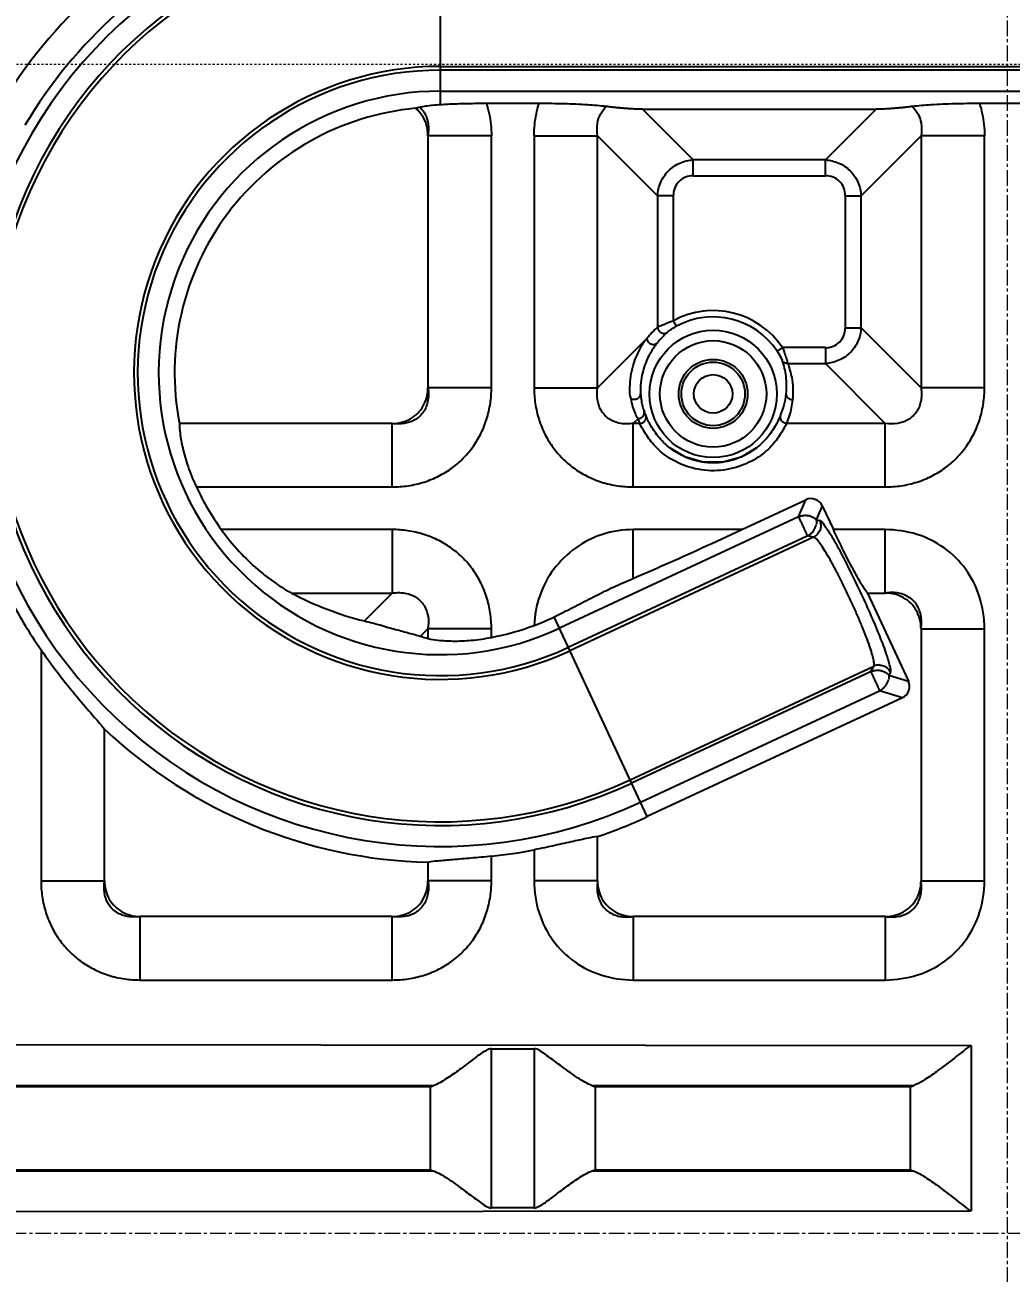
# Model space of a CAD drawing. Header units: millimetres. Extents: x 2588 to 3182, y 1243 to 1719.
# Drawn here: x 2786.3 to 2833.6, y 1487.3 to 1547.1 of the extents above; entities that cross this region are included whole.
import ezdxf

# ---------------------------------------------------------------- set-up
doc = ezdxf.new("R2010")
doc.units = ezdxf.units.MM
doc.linetypes.add('CENTER', pattern=[0.6, 0.375, -0.075, 0.075, -0.075])
doc.linetypes.add('HIDDEN', pattern=[0.2, 0.1, -0.1])
doc.layers.add('center', color=1, linetype='CENTER', lineweight=9)
doc.layers.add('cool', color=153, linetype='HIDDEN', lineweight=9)
doc.styles.get("Standard").update_dxf_attribs({"font": 'arial.ttf'})
doc.dimstyles.get("Standard").update_dxf_attribs({"dimtxt": 0.18, "dimasz": 0.18, "dimexe": 0.18, "dimexo": 0.0625, "dimgap": 0.09, "dimtad": 0, "dimtih": 1, "dimtoh": 1, "dimzin": 0, "dimdsep": 46, "dimtxsty": 'Standard', "dimcen": 0.09, "dimadec": 0, "dimazin": 0, "dimtfac": 1, "dimtofl": 0, "dimtmove": 0, "dimatfit": 3, "dimfxl": 0, "dimtolj": 1, "dimtzin": 0, "dimarcsym": 0})

# ---------------------------------------------------------------- blocks, each defined once
blk = doc.blocks.new('*D39')
at = {"color": 4, "lineweight": -2, "transparency": 16777216}
blk.add_line((2833.383, 1335.879), (2833.383, 1325.714), dxfattribs=at)
at = {"layer": 'Defpoints', "color": 0, "transparency": 16777216}
for p in [(2833.383, 1489.21), (2833.383, 1335.879), (2833.383, 1325.714)]:
    blk.add_point(p, dxfattribs=at)
at = {"color": 6, "transparency": 16777216, "insert": (2833.383, 1319.229), "char_height": 5, "attachment_point": 5, "rotation": 90}
blk.add_mtext('\\A1;0.00', dxfattribs=at)
blk = doc.blocks.new('*D40')
at = {"color": 4, "lineweight": -2, "transparency": 16777216}
blk.add_line((2833.383, 1625.256), (2833.383, 1655.04), dxfattribs=at)
at = {"layer": 'Defpoints', "color": 0, "transparency": 16777216}
for p in [(2833.383, 1655.04), (2833.383, 1625.256), (2833.383, 1489.21)]:
    blk.add_point(p, dxfattribs=at)
at = {"color": 6, "transparency": 16777216, "insert": (2833.383, 1661.525), "char_height": 5, "attachment_point": 5, "rotation": 90}
blk.add_mtext('\\A1;0.00', dxfattribs=at)
blk = doc.blocks.new('*D41')
at = {"color": 4, "lineweight": -2, "transparency": 16777216}
for p, q in [((2939.335, 1645.04), (2939.335, 1655.04)), ((2938.883, 1635.04), (2939.335, 1645.04)), ((2938.883, 1496.166), (2938.883, 1635.04))]:
    blk.add_line(p, q, dxfattribs=at)
at = {"layer": 'Defpoints', "color": 0, "transparency": 16777216}
for p in [(2939.335, 1655.04), (2938.883, 1496.166), (2833.383, 1489.21)]:
    blk.add_point(p, dxfattribs=at)
at = {"color": 6, "transparency": 16777216, "insert": (2939.335, 1665.175), "char_height": 5, "attachment_point": 5, "rotation": 90}
blk.add_mtext('\\A1;105.50', dxfattribs=at)
blk = doc.blocks.new('*D42')
at = {"color": 4, "lineweight": -2, "transparency": 16777216}
blk.add_line((2696.937, 1467.21), (2664.963, 1467.21), dxfattribs=at)
at = {"layer": 'Defpoints', "color": 0, "transparency": 16777216}
for p in [(2833.383, 1489.21), (2664.963, 1467.21), (2696.937, 1467.21)]:
    blk.add_point(p, dxfattribs=at)
at = {"color": 6, "transparency": 16777216, "insert": (2656.493, 1467.21), "char_height": 5, "attachment_point": 5}
blk.add_mtext('\\A1;22.00', dxfattribs=at)
blk = doc.blocks.new('*D43')
at = {"color": 4, "lineweight": -2, "transparency": 16777216}
blk.add_line((2676.066, 1489.21), (2666.028, 1489.21), dxfattribs=at)
at = {"layer": 'Defpoints', "color": 0, "transparency": 16777216}
for p in [(2666.028, 1489.21), (2676.066, 1489.21), (2833.383, 1489.21)]:
    blk.add_point(p, dxfattribs=at)
at = {"color": 6, "transparency": 16777216, "insert": (2659.543, 1489.21), "char_height": 5, "attachment_point": 5}
blk.add_mtext('\\A1;0.00', dxfattribs=at)
blk = doc.blocks.new('*D51')
at = {"color": 4, "lineweight": -2, "transparency": 16777216}
blk.add_line((2756.058, 1454.041), (2666.028, 1454.041), dxfattribs=at)
at = {"layer": 'Defpoints', "color": 0, "transparency": 16777216}
for p in [(2833.383, 1489.21), (2666.028, 1454.041), (2756.058, 1454.041)]:
    blk.add_point(p, dxfattribs=at)
at = {"color": 6, "transparency": 16777216, "insert": (2657.594, 1454.041), "char_height": 5, "attachment_point": 5}
blk.add_mtext('\\A1;35.17', dxfattribs=at)
blk = doc.blocks.new('*D44')
at = {"color": 4, "lineweight": -2, "transparency": 16777216}
blk.add_line((2757.983, 1452.116), (2757.983, 1325.882), dxfattribs=at)
at = {"layer": 'Defpoints', "color": 0, "transparency": 16777216}
for p in [(2833.383, 1489.21), (2757.983, 1452.116), (2757.983, 1325.882)]:
    blk.add_point(p, dxfattribs=at)
at = {"color": 6, "transparency": 16777216, "insert": (2757.983, 1317.475), "char_height": 5, "attachment_point": 5, "rotation": 90}
blk.add_mtext('\\A1;75.40', dxfattribs=at)
blk = doc.blocks.new('*D45')
at = {"color": 4, "lineweight": -2, "transparency": 16777216}
blk.add_line((2740.344, 1508.309), (2740.344, 1655.548), dxfattribs=at)
at = {"layer": 'Defpoints', "color": 0, "transparency": 16777216}
for p in [(2740.344, 1655.548), (2740.344, 1508.309), (2833.383, 1489.21)]:
    blk.add_point(p, dxfattribs=at)
at = {"color": 6, "transparency": 16777216, "insert": (2740.344, 1663.974), "char_height": 5, "attachment_point": 5, "rotation": 90}
blk.add_mtext('\\A1;93.04', dxfattribs=at)
blk = doc.blocks.new('*D52')
at = {"color": 4, "lineweight": -2, "transparency": 16777216}
blk.add_line((2757.983, 1536.366), (2757.983, 1655.548), dxfattribs=at)
at = {"layer": 'Defpoints', "color": 0, "transparency": 16777216}
for p in [(2757.983, 1655.548), (2757.983, 1536.366), (2833.383, 1489.21)]:
    blk.add_point(p, dxfattribs=at)
at = {"color": 6, "transparency": 16777216, "insert": (2757.983, 1663.955), "char_height": 5, "attachment_point": 5, "rotation": 90}
blk.add_mtext('\\A1;75.40', dxfattribs=at)
blk = doc.blocks.new('*D53')
at = {"color": 4, "lineweight": -2, "transparency": 16777216}
for p, q in [((2783.331, 1645.548), (2783.331, 1655.548)), ((2777.078, 1635.548), (2783.331, 1645.548)), ((2777.078, 1537.371), (2777.078, 1635.548))]:
    blk.add_line(p, q, dxfattribs=at)
at = {"layer": 'Defpoints', "color": 0, "transparency": 16777216}
for p in [(2783.331, 1655.548), (2777.078, 1537.371), (2833.383, 1489.21)]:
    blk.add_point(p, dxfattribs=at)
at = {"color": 6, "transparency": 16777216, "insert": (2783.331, 1663.501), "char_height": 5, "attachment_point": 5, "rotation": 90}
blk.add_mtext('\\A1;56.31', dxfattribs=at)
blk = doc.blocks.new('*D54')
at = {"color": 4, "lineweight": -2, "transparency": 16777216}
blk.add_line((2772.053, 1513.251), (2772.053, 1655.548), dxfattribs=at)
at = {"layer": 'Defpoints', "color": 0, "transparency": 16777216}
for p in [(2772.053, 1655.548), (2772.053, 1513.251), (2833.383, 1489.21)]:
    blk.add_point(p, dxfattribs=at)
at = {"color": 6, "transparency": 16777216, "insert": (2772.053, 1663.997), "char_height": 5, "attachment_point": 5, "rotation": 90}
blk.add_mtext('\\A1;61.33', dxfattribs=at)
blk = doc.blocks.new('*D46')
at = {"color": 4, "lineweight": -2, "transparency": 16777216}
for p, q in [((2677.164, 1515.37), (2667.164, 1515.37)), ((2687.164, 1511.326), (2677.164, 1515.37)), ((2770.128, 1511.326), (2687.164, 1511.326))]:
    blk.add_line(p, q, dxfattribs=at)
at = {"layer": 'Defpoints', "color": 0, "transparency": 16777216}
for p in [(2667.164, 1515.37), (2770.128, 1511.326), (2833.383, 1489.21)]:
    blk.add_point(p, dxfattribs=at)
at = {"color": 6, "transparency": 16777216, "insert": (2658.711, 1515.37), "char_height": 5, "attachment_point": 5}
blk.add_mtext('\\A1;22.12', dxfattribs=at)
blk = doc.blocks.new('*D55')
at = {"color": 4, "lineweight": -2, "transparency": 16777216}
blk.add_line((2775.153, 1535.446), (2667.164, 1535.446), dxfattribs=at)
at = {"layer": 'Defpoints', "color": 0, "transparency": 16777216}
for p in [(2667.164, 1535.446), (2775.153, 1535.446), (2833.383, 1489.21)]:
    blk.add_point(p, dxfattribs=at)
at = {"color": 6, "transparency": 16777216, "insert": (2658.637, 1535.446), "char_height": 5, "attachment_point": 5}
blk.add_mtext('\\A1;46.24', dxfattribs=at)
blk = doc.blocks.new('*D56')
at = {"color": 4, "lineweight": -2, "transparency": 16777216}
for p, q in [((2687.164, 1534.441), (2677.164, 1528.071)), ((2756.166, 1534.441), (2687.164, 1534.441)), ((2677.164, 1528.071), (2667.164, 1528.071))]:
    blk.add_line(p, q, dxfattribs=at)
at = {"layer": 'Defpoints', "color": 0, "transparency": 16777216}
for p in [(2756.166, 1534.441), (2667.164, 1528.071), (2833.383, 1489.21)]:
    blk.add_point(p, dxfattribs=at)
at = {"color": 6, "transparency": 16777216, "insert": (2658.627, 1528.071), "char_height": 5, "attachment_point": 5}
blk.add_mtext('\\A1;45.23', dxfattribs=at)
blk = doc.blocks.new('*D47')
at = {"color": 4, "lineweight": -2, "transparency": 16777216}
for p, q in [((2981.037, 1494.241), (2991.037, 1498.279)), ((2991.037, 1498.279), (3001.037, 1498.279)), ((2940.689, 1494.241), (2981.037, 1494.241))]:
    blk.add_line(p, q, dxfattribs=at)
at = {"layer": 'Defpoints', "color": 0, "transparency": 16777216}
for p in [(3001.037, 1498.279), (2940.689, 1494.241), (2833.383, 1489.21)]:
    blk.add_point(p, dxfattribs=at)
at = {"color": 6, "transparency": 16777216, "insert": (3007.531, 1498.279), "char_height": 5, "attachment_point": 5}
blk.add_mtext('\\A1;5.03', dxfattribs=at)
blk = doc.blocks.new('*D57')
at = {"color": 4, "lineweight": -2, "transparency": 16777216}
blk.add_line((2993.383, 1489.21), (3001.037, 1489.21), dxfattribs=at)
at = {"layer": 'Defpoints', "color": 0, "transparency": 16777216}
for p in [(2833.383, 1489.21), (2993.383, 1489.21), (3001.037, 1489.21)]:
    blk.add_point(p, dxfattribs=at)
at = {"color": 6, "transparency": 16777216, "insert": (3007.522, 1489.21), "char_height": 5, "attachment_point": 5}
blk.add_mtext('\\A1;0.00', dxfattribs=at)

msp = doc.modelspace()

# ---------------------------------------------------------------- linework, layer by layer
at = {"color": 6, "linetype": 'Continuous'}
for p, q in [((2806.223, 1543.264), (2806.223, 1553.644)), ((2806.223, 1545.1), (2850.443, 1545.1)), ((2850.443, 1544.922), (2806.223, 1544.922)), ((2806.223, 1543.917), (2850.443, 1543.917)), ((2810.949, 1543.322), (2808.43, 1543.322)), ((2815.906, 1543.05), (2818.335, 1540.621)), ((2815.906, 1543.05), (2827.091, 1543.05)), ((2824.662, 1540.621), (2827.091, 1543.05)), ((2835.376, 1543.322), (2832.048, 1543.322)), ((2805.628, 1541.783), (2805.628, 1529.711)), ((2808.668, 1541.783), (2805.628, 1541.783)), ((2808.668, 1529.711), (2808.668, 1541.783)), ((2810.711, 1541.783), (2810.711, 1529.711)), ((2810.711, 1541.783), (2813.752, 1541.783)), ((2813.752, 1529.711), (2813.752, 1541.783)), ((2816.625, 1538.91), (2813.752, 1541.783)), ((2829.245, 1541.783), (2826.372, 1538.91)), ((2829.245, 1541.783), (2829.245, 1529.711)), ((2832.286, 1541.783), (2829.245, 1541.783)), ((2832.286, 1529.711), (2832.286, 1541.783)), ((2818.335, 1539.868), (2818.335, 1540.621)), ((2824.662, 1540.621), (2818.335, 1540.621)), ((2824.662, 1539.861), (2824.662, 1540.621)), ((2818.335, 1539.861), (2824.662, 1539.861)), ((2816.625, 1538.91), (2816.625, 1532.605)), ((2817.385, 1538.91), (2816.625, 1538.91)), ((2817.385, 1532.923), (2817.385, 1538.91)), ((2825.612, 1538.91), (2825.612, 1532.584)), ((2825.619, 1538.91), (2826.372, 1538.91)), ((2826.372, 1532.584), (2826.372, 1538.91)), ((2817.529, 1532.658), (2817.385, 1532.923)), ((2825.612, 1532.584), (2826.372, 1532.584)), ((2826.372, 1532.584), (2829.245, 1529.711)), ((2813.752, 1529.711), (2816.106, 1532.066)), ((2822.604, 1531.634), (2822.353, 1531.466)), ((2824.662, 1531.634), (2822.604, 1531.634)), ((2824.662, 1531.627), (2824.662, 1530.874)), ((2822.863, 1530.874), (2824.662, 1530.874)), ((2827.535, 1528.001), (2824.662, 1530.874)), ((2808.668, 1529.711), (2805.628, 1529.711)), ((2810.711, 1529.711), (2813.752, 1529.711)), ((2832.286, 1529.711), (2829.245, 1529.711)), ((2803.917, 1528.001), (2793.724, 1528.001)), ((2803.917, 1524.96), (2803.917, 1528.001)), ((2815.689, 1528.228), (2815.462, 1528.001)), ((2815.462, 1524.96), (2815.462, 1528.001)), ((2815.778, 1528.001), (2815.462, 1528.001)), ((2827.535, 1528.001), (2822.797, 1528.001)), ((2827.535, 1524.96), (2827.535, 1528.001)), ((2794.534, 1524.96), (2803.917, 1524.96)), ((2815.462, 1524.96), (2827.535, 1524.96)), ((2820.658, 1522.917), (2823.721, 1524.345)), ((2823.373, 1523.527), (2823.721, 1524.345)), ((2824.516, 1524.056), (2824.23, 1523.385)), ((2824.516, 1524.056), (2825.047, 1522.917)), ((2823.373, 1523.527), (2811.926, 1518.189)), ((2824.23, 1523.385), (2824.388, 1523.355)), ((2803.917, 1522.917), (2795.728, 1522.917)), ((2803.917, 1522.917), (2803.917, 1519.876)), ((2812.351, 1517.278), (2823.798, 1522.616)), ((2815.462, 1520.582), (2815.462, 1522.917)), ((2820.658, 1522.917), (2815.462, 1522.917)), ((2824.1, 1522.56), (2823.798, 1522.616)), ((2827.535, 1522.917), (2825.047, 1522.917)), ((2827.535, 1519.876), (2827.535, 1522.917)), ((2824.1, 1522.56), (2812.426, 1517.117)), ((2799.089, 1519.876), (2803.917, 1519.876)), ((2802.582, 1518.541), (2803.917, 1519.876)), ((2826.674, 1519.876), (2828.64, 1515.661)), ((2826.674, 1519.876), (2827.535, 1519.876)), ((2816.133, 1509.169), (2811.67, 1518.738)), ((2805.628, 1518.166), (2805.27, 1517.808)), ((2805.628, 1518.166), (2805.628, 1517.704)), ((2808.668, 1518.166), (2805.628, 1518.166)), ((2808.668, 1517.753), (2808.668, 1518.166)), ((2829.245, 1518.166), (2829.245, 1506.094)), ((2829.245, 1518.166), (2832.286, 1518.166)), ((2832.286, 1506.094), (2832.286, 1518.166)), ((2787.094, 1517.155), (2787.094, 1506.094)), ((2815.309, 1510.935), (2826.982, 1516.378)), ((2826.831, 1516.111), (2815.384, 1510.773)), ((2826.831, 1516.111), (2826.982, 1516.378)), ((2827.777, 1516.088), (2827.698, 1515.948)), ((2827.698, 1515.948), (2828.64, 1515.661)), ((2815.809, 1509.862), (2827.256, 1515.2)), ((2828.351, 1514.866), (2816.133, 1509.169)), ((2828.351, 1514.866), (2827.256, 1515.2)), ((2790.135, 1506.094), (2790.135, 1513.361)), ((2813.752, 1506.094), (2813.752, 1508.213)), ((2808.668, 1506.094), (2808.668, 1507.271)), ((2810.711, 1507.579), (2810.711, 1506.094)), ((2805.628, 1506.979), (2805.628, 1506.094)), ((2787.094, 1506.094), (2790.135, 1506.094)), ((2808.668, 1506.094), (2805.628, 1506.094)), ((2813.752, 1506.094), (2810.711, 1506.094)), ((2829.245, 1506.094), (2832.286, 1506.094)), ((2791.845, 1501.343), (2791.845, 1504.383)), ((2803.917, 1504.383), (2791.845, 1504.383)), ((2803.917, 1501.343), (2803.917, 1504.383)), ((2815.462, 1504.383), (2815.462, 1501.343)), ((2827.535, 1504.383), (2815.462, 1504.383)), ((2827.535, 1504.383), (2827.535, 1501.343)), ((2791.845, 1501.343), (2803.917, 1501.343)), ((2815.462, 1501.343), (2827.535, 1501.343)), ((2831.598, 1498.196), (2755.971, 1498.252)), ((2831.668, 1498.196), (2831.621, 1498.196)), ((2831.668, 1490.285), (2831.668, 1498.196)), ((2808.668, 1490.43), (2808.668, 1498.052)), ((2808.668, 1498.052), (2810.711, 1498.052)), ((2810.711, 1498.052), (2810.711, 1490.43)), ((2805.885, 1496.28), (2755.783, 1496.273)), ((2805.732, 1496.226), (2767.166, 1496.226)), ((2805.732, 1496.226), (2805.732, 1492.256)), ((2828.879, 1496.282), (2813.487, 1496.282)), ((2813.648, 1492.256), (2813.648, 1496.226)), ((2828.721, 1496.226), (2813.648, 1496.226)), ((2828.721, 1496.226), (2828.721, 1492.256)), ((2755.783, 1492.209), (2805.885, 1492.202)), ((2767.166, 1492.256), (2805.732, 1492.256)), ((2813.487, 1492.2), (2828.879, 1492.2)), ((2813.648, 1492.256), (2828.721, 1492.256)), ((2810.711, 1490.43), (2808.668, 1490.43)), ((2755.971, 1490.229), (2831.598, 1490.285)), ((2831.668, 1490.285), (2831.598, 1490.285))]:
    msp.add_line(p, q, dxfattribs=at)
for points in [[(2822.353, 1531.466), (2822.426, 1531.351), (2822.487, 1531.246), (2822.533, 1531.158), (2822.563, 1531.095), (2822.574, 1531.069)], [(2821.362, 1526.829), (2820.63, 1526.391), (2819.75, 1526.142), (2818.816, 1526.143), (2817.938, 1526.395), (2817.208, 1526.832)]]:
    msp.add_lwpolyline(points, dxfattribs=at)
for radius in [3.049, 2.55, 1.65, 1.522, 0.922]:
    msp.add_circle((2819.288, 1529.416), radius, dxfattribs=at)
for centre, radius, start, end in [((2833.358, 1494.241), 102.106, 14.82382, 151.07152), ((2833.358, 1494.241), 101.607, 14.8262, 150.88167), ((2833.358, 1494.241), 101.159, 14.89345, 150.74007), ((2833.358, 1494.241), 100.659, 14.89585, 150.80622), ((2839.388, 1494.241), 86.816, 91.13098, 151.21851), ((2839.388, 1494.241), 85.826, 91.13101, 152.00809), ((2839.388, 1494.241), 84.503, 92.75328, 177.24672), ((2839.388, 1494.241), 83.513, 92.75328, 177.24672), ((2806.223, 1530.421), 22.684, 90, 295), ((2806.223, 1530.421), 21.679, 90, 295), ((2806.223, 1530.421), 21.5, 90, 295), ((2806.223, 1530.421), 24.665, 131.99981, 149.18777), ((2806.223, 1530.421), 23.17, 131.99959, 149.18434), ((2806.223, 1530.421), 14.68, 90, 295), ((2806.223, 1530.421), 14.501, 90, 295), ((2806.223, 1530.421), 13.496, 90, 295), ((2806.223, 1530.421), 12.731, 95.34726, 190.95825), ((2809.159, 1524.924), 18.634, 102.12216, 102.78376), ((2819.288, 1529.416), 3.99, 33.77695, 118.4768), ((2819.288, 1529.416), 3.688, 33.77654, 118.47661), ((2819.705, 1529.402), 3.95, 131.44168, 141.48525), ((2819.253, 1529.805), 3.556, 336.34092, 353.71426), ((2819.299, 1529.796), 3.531, 200.04463, 203.68238), ((2819.221, 1529.48), 3.747, 199.52079, 203.2493), ((2806.223, 1530.421), 12.901, 205.04134, 215.56429), ((2806.223, 1530.421), 23.279, 207.12999, 214.74112), ((2807.084, 1528.085), 10.412, 290.3988, 296.13604), ((2806.223, 1530.421), 12.901, 280.92811, 290.37213), ((2827.231, 1515.839), 0.594, 89.58987, 114.75769), ((2806.223, 1530.421), 23.449, 226.67954, 268.5461), ((2806.223, 1530.421), 23.449, 288.72923, 295), ((2806.223, 1530.421), 23.279, 276.03105, 281.11768)]:
    msp.add_arc(centre, radius, start, end, dxfattribs=at)
for centre, major_axis, ratio, start_param, end_param in [((2823.972, 1523.798), (0.236, 0.556), 0.993147, 5.554029, 7.117987), ((2806.223, 1534.072), (0, 15.975), 0.973528, -3.618086, -3.377894), ((2809.326, 1530.421), (13.576, 0), 0.973528, -1.874194, -1.846674), ((2828.093, 1515.41), (0.578, -0.176), 0.993147, -0.834801, 0.729157), ((2803.714, 1506.297), (-1.423, 1.423), 0.89907, -3.141593, -2.409305)]:
    msp.add_ellipse(centre, major_axis=major_axis, ratio=ratio, start_param=start_param, end_param=end_param, dxfattribs=at)
for points, knots in [([(2805.628, 1541.783), (2805.628, 1541.954), (2805.582, 1542.291), (2805.375, 1542.747), (2805.158, 1542.993), (2805.036, 1543.096)], [0, 0, 0, 0, 0.345237, 0.677263, 1, 1, 1, 1]), ([(2806.223, 1543.264), (2806.095, 1543.257), (2805.858, 1543.238), (2805.533, 1543.197), (2805.335, 1543.162), (2805.246, 1543.143)], [0, 0, 0, 0, 0.388136, 0.724431, 1, 1, 1, 1]), ([(2805.246, 1543.143), (2805.354, 1543.036), (2805.534, 1542.785), (2805.664, 1542.308), (2805.654, 1541.968), (2805.628, 1541.783)], [0, 0, 0, 0, 0.311791, 0.618037, 1, 1, 1, 1]), ([(2808.43, 1543.322), (2808.177, 1543.322), (2807.674, 1543.318), (2806.938, 1543.299), (2806.456, 1543.278), (2806.223, 1543.264)], [0, 0, 0, 0, 0.343831, 0.683014, 1, 1, 1, 1]), ([(2808.43, 1543.322), (2808.482, 1543.162), (2808.569, 1542.831), (2808.65, 1542.315), (2808.668, 1541.962), (2808.668, 1541.783)], [0, 0, 0, 0, 0.3231, 0.656488, 1, 1, 1, 1]), ([(2810.711, 1541.783), (2810.711, 1541.963), (2810.729, 1542.316), (2810.81, 1542.831), (2810.897, 1543.162), (2810.949, 1543.322)], [0, 0, 0, 0, 0.343784, 0.677169, 1, 1, 1, 1]), ([(2814.174, 1543.18), (2813.875, 1543.217), (2813.203, 1543.267), (2812.128, 1543.312), (2811.352, 1543.322), (2810.949, 1543.322)], [0, 0, 0, 0, 0.279404, 0.625521, 1, 1, 1, 1]), ([(2813.752, 1541.783), (2813.724, 1541.978), (2813.716, 1542.335), (2813.864, 1542.827), (2814.059, 1543.077), (2814.174, 1543.18)], [0, 0, 0, 0, 0.38905, 0.694368, 1, 1, 1, 1]), ([(2815.906, 1543.05), (2815.857, 1543.05), (2815.755, 1543.051), (2815.599, 1543.056), (2815.437, 1543.063), (2815.271, 1543.073), (2815.101, 1543.085), (2814.927, 1543.1), (2814.747, 1543.116), (2814.562, 1543.135), (2814.37, 1543.156), (2814.24, 1543.172), (2814.174, 1543.18)], [0, 0, 0, 0, 0.085422, 0.176292, 0.269417, 0.364974, 0.462904, 0.563489, 0.667115, 0.774174, 0.885022, 1, 1, 1, 1]), ([(2828.823, 1543.18), (2828.757, 1543.172), (2828.627, 1543.156), (2828.435, 1543.135), (2828.25, 1543.116), (2828.071, 1543.1), (2827.896, 1543.085), (2827.726, 1543.073), (2827.56, 1543.063), (2827.399, 1543.056), (2827.243, 1543.051), (2827.14, 1543.05), (2827.091, 1543.05)], [0, 0, 0, 0, 0.11497, 0.22583, 0.332896, 0.436524, 0.537106, 0.635028, 0.730579, 0.823688, 0.914587, 1, 1, 1, 1]), ([(2832.048, 1543.322), (2831.645, 1543.322), (2830.869, 1543.312), (2829.794, 1543.267), (2829.121, 1543.217), (2828.823, 1543.18)], [0, 0, 0, 0, 0.373906, 0.721204, 1, 1, 1, 1]), ([(2828.823, 1543.18), (2828.94, 1543.075), (2829.134, 1542.826), (2829.281, 1542.333), (2829.272, 1541.979), (2829.245, 1541.783)], [0, 0, 0, 0, 0.310641, 0.608572, 1, 1, 1, 1]), ([(2832.048, 1543.322), (2832.099, 1543.162), (2832.187, 1542.831), (2832.268, 1542.315), (2832.286, 1541.962), (2832.286, 1541.783)], [0, 0, 0, 0, 0.323104, 0.656492, 1, 1, 1, 1]), ([(2816.625, 1538.91), (2816.634, 1539.133), (2816.737, 1539.574), (2817.117, 1540.132), (2817.675, 1540.51), (2818.114, 1540.612), (2818.335, 1540.621)], [0, 0, 0, 0, 0.252538, 0.500943, 0.748908, 1, 1, 1, 1]), ([(2824.662, 1540.621), (2824.884, 1540.611), (2825.326, 1540.509), (2825.883, 1540.129), (2826.261, 1539.571), (2826.363, 1539.131), (2826.372, 1538.91)], [0, 0, 0, 0, 0.252536, 0.500942, 0.748907, 1, 1, 1, 1]), ([(2816.625, 1532.605), (2816.676, 1532.641), (2816.822, 1532.705), (2817.075, 1532.81), (2817.276, 1532.881), (2817.385, 1532.923)], [0, 0, 0, 0, 0.228327, 0.573706, 1, 1, 1, 1]), ([(2816.106, 1532.066), (2816.158, 1532.13), (2816.257, 1532.249), (2816.43, 1532.43), (2816.554, 1532.542), (2816.625, 1532.605)], [0, 0, 0, 0, 0.331198, 0.619703, 1, 1, 1, 1]), ([(2816.625, 1532.605), (2816.626, 1532.591), (2816.632, 1532.559), (2816.647, 1532.512), (2816.671, 1532.466), (2816.7, 1532.427), (2816.732, 1532.395), (2816.765, 1532.369), (2816.799, 1532.349), (2816.834, 1532.333), (2816.873, 1532.321), (2816.916, 1532.315), (2816.962, 1532.315), (2817.01, 1532.324), (2817.054, 1532.34), (2817.079, 1532.356), (2817.09, 1532.364)], [0, 0, 0, 0, 0.067149, 0.153243, 0.235851, 0.313674, 0.385874, 0.452061, 0.51222, 0.571889, 0.636453, 0.705731, 0.779329, 0.856665, 0.937018, 1, 1, 1, 1]), ([(2817.09, 1532.364), (2817.12, 1532.39), (2817.201, 1532.453), (2817.346, 1532.553), (2817.464, 1532.623), (2817.529, 1532.658)], [0, 0, 0, 0, 0.22389, 0.582062, 1, 1, 1, 1]), ([(2826.372, 1532.584), (2826.363, 1532.362), (2826.26, 1531.92), (2825.88, 1531.363), (2825.323, 1530.985), (2824.883, 1530.883), (2824.662, 1530.874)], [0, 0, 0, 0, 0.252533, 0.500939, 0.748905, 1, 1, 1, 1]), ([(2815.357, 1529.192), (2815.294, 1529.361), (2815.289, 1529.903), (2815.399, 1530.719), (2815.726, 1531.495), (2815.976, 1531.921), (2816.106, 1532.066)], [0, 0, 0, 0, 0.176899, 0.518931, 0.808583, 1, 1, 1, 1]), ([(2816.614, 1531.862), (2816.576, 1531.816), (2816.487, 1531.698), (2816.348, 1531.491), (2816.195, 1531.223), (2816.046, 1530.897), (2815.916, 1530.509), (2815.825, 1530.064), (2815.802, 1529.691), (2815.81, 1529.472), (2815.813, 1529.416)], [0, 0, 0, 0, 0.068178, 0.168156, 0.284441, 0.419717, 0.575398, 0.750324, 0.935855, 1, 1, 1, 1]), ([(2816.107, 1532.066), (2816.109, 1532.047), (2816.122, 1531.992), (2816.158, 1531.928), (2816.204, 1531.877), (2816.24, 1531.848), (2816.276, 1531.825), (2816.312, 1531.808), (2816.349, 1531.796), (2816.39, 1531.788), (2816.434, 1531.785), (2816.498, 1531.791), (2816.562, 1531.816), (2816.601, 1531.849), (2816.614, 1531.862)], [0, 0, 0, 0, 0.086648, 0.248825, 0.324025, 0.39363, 0.45717, 0.514605, 0.571499, 0.633234, 0.69956, 0.769979, 0.919474, 1, 1, 1, 1]), ([(2822.604, 1531.634), (2822.649, 1531.526), (2822.723, 1531.329), (2822.807, 1531.074), (2822.849, 1530.929), (2822.863, 1530.874)], [0, 0, 0, 0, 0.435989, 0.785976, 1, 1, 1, 1]), ([(2822.353, 1531.466), (2822.394, 1531.406), (2822.464, 1531.293), (2822.541, 1531.145), (2822.581, 1531.059), (2822.592, 1531.027)], [0, 0, 0, 0, 0.434562, 0.793051, 1, 1, 1, 1]), ([(2822.787, 1529.416), (2822.818, 1529.7), (2822.813, 1530.244), (2822.684, 1530.774), (2822.593, 1531.027)], [0, 0, 0, 0, 0.514736, 1, 1, 1, 1]), ([(2822.863, 1530.874), (2822.853, 1530.873), (2822.83, 1530.874), (2822.795, 1530.878), (2822.76, 1530.886), (2822.727, 1530.899), (2822.681, 1530.923), (2822.632, 1530.964), (2822.603, 1531.006), (2822.593, 1531.027)], [0, 0, 0, 0, 0.094635, 0.210655, 0.317954, 0.424471, 0.537962, 0.78385, 1, 1, 1, 1]), ([(2822.863, 1530.874), (2822.937, 1530.652), (2823.058, 1530.26), (2823.117, 1529.67), (2823.106, 1529.313), (2823.089, 1529.131)], [0, 0, 0, 0, 0.396282, 0.68996, 1, 1, 1, 1]), ([(2803.917, 1524.96), (2804.17, 1524.96), (2804.688, 1524.998), (2805.449, 1525.173), (2806.16, 1525.467), (2806.784, 1525.852), (2807.318, 1526.309), (2807.777, 1526.845), (2808.165, 1527.474), (2808.459, 1528.192), (2808.632, 1528.951), (2808.668, 1529.464), (2808.668, 1529.711)], [0, 0, 0, 0, 0.101243, 0.207278, 0.311362, 0.408018, 0.499665, 0.591828, 0.689541, 0.794718, 0.900878, 1, 1, 1, 1]), ([(2805.628, 1529.711), (2805.66, 1529.484), (2805.661, 1529.056), (2805.419, 1528.489), (2805, 1528.129), (2804.474, 1527.965), (2804.109, 1527.973), (2803.917, 1528.001)], [0, 0, 0, 0, 0.240016, 0.434938, 0.625379, 0.797411, 1, 1, 1, 1]), ([(2805.137, 1528.491), (2805.239, 1528.594), (2805.42, 1528.831), (2805.59, 1529.251), (2805.628, 1529.556), (2805.628, 1529.711)], [0, 0, 0, 0, 0.322586, 0.654933, 1, 1, 1, 1]), ([(2810.711, 1529.711), (2810.711, 1529.459), (2810.749, 1528.94), (2810.924, 1528.18), (2811.218, 1527.468), (2811.603, 1526.845), (2812.06, 1526.311), (2812.596, 1525.851), (2813.225, 1525.463), (2813.943, 1525.169), (2814.702, 1524.996), (2815.215, 1524.96), (2815.462, 1524.96)], [0, 0, 0, 0, 0.101243, 0.207278, 0.311362, 0.408018, 0.499665, 0.591828, 0.689541, 0.794718, 0.900878, 1, 1, 1, 1]), ([(2815.462, 1528.001), (2815.235, 1527.968), (2814.808, 1527.967), (2814.241, 1528.209), (2813.88, 1528.628), (2813.716, 1529.155), (2813.724, 1529.519), (2813.752, 1529.711)], [0, 0, 0, 0, 0.240015, 0.434935, 0.625375, 0.797409, 1, 1, 1, 1]), ([(2815.357, 1529.192), (2815.385, 1529.179), (2815.445, 1529.159), (2815.524, 1529.156), (2815.582, 1529.166), (2815.621, 1529.176), (2815.657, 1529.191), (2815.707, 1529.219), (2815.765, 1529.271), (2815.805, 1529.345), (2815.813, 1529.397), (2815.813, 1529.416)], [0, 0, 0, 0, 0.1544, 0.317349, 0.388944, 0.45354, 0.517453, 0.586764, 0.739379, 0.905608, 1, 1, 1, 1]), ([(2815.689, 1528.228), (2815.641, 1528.307), (2815.548, 1528.49), (2815.433, 1528.813), (2815.38, 1529.057), (2815.357, 1529.192)], [0, 0, 0, 0, 0.272097, 0.59783, 1, 1, 1, 1]), ([(2815.813, 1529.416), (2815.82, 1529.308), (2815.843, 1529.107), (2815.902, 1528.83), (2815.954, 1528.662), (2815.982, 1528.586)], [0, 0, 0, 0, 0.380681, 0.715079, 1, 1, 1, 1]), ([(2823.089, 1529.131), (2823.051, 1529.131), (2823, 1529.141), (2822.942, 1529.167), (2822.91, 1529.187), (2822.881, 1529.211), (2822.843, 1529.25), (2822.802, 1529.316), (2822.788, 1529.38), (2822.787, 1529.416)], [0, 0, 0, 0, 0.246477, 0.33392, 0.414234, 0.494071, 0.579954, 0.76841, 1, 1, 1, 1]), ([(2827.535, 1524.96), (2827.787, 1524.96), (2828.306, 1524.998), (2829.066, 1525.173), (2829.778, 1525.467), (2830.401, 1525.852), (2830.935, 1526.309), (2831.394, 1526.845), (2831.783, 1527.474), (2832.077, 1528.192), (2832.249, 1528.951), (2832.286, 1529.464), (2832.286, 1529.711)], [0, 0, 0, 0, 0.101243, 0.207278, 0.311362, 0.408018, 0.499665, 0.591828, 0.689541, 0.794718, 0.900878, 1, 1, 1, 1]), ([(2829.245, 1529.711), (2829.278, 1529.484), (2829.279, 1529.057), (2829.037, 1528.49), (2828.618, 1528.129), (2828.091, 1527.965), (2827.727, 1527.973), (2827.535, 1528.001)], [0, 0, 0, 0, 0.239954, 0.434858, 0.625307, 0.79742, 1, 1, 1, 1]), ([(2815.689, 1528.228), (2815.707, 1528.228), (2815.755, 1528.234), (2815.814, 1528.256), (2815.863, 1528.286), (2815.893, 1528.31), (2815.92, 1528.338), (2815.954, 1528.383), (2815.986, 1528.455), (2815.992, 1528.531), (2815.984, 1528.575), (2815.982, 1528.586)], [0, 0, 0, 0, 0.098074, 0.274996, 0.353553, 0.42523, 0.496503, 0.573725, 0.744751, 0.934554, 1, 1, 1, 1]), ([(2823.089, 1529.131), (2823.076, 1529.001), (2823.037, 1528.743), (2822.939, 1528.364), (2822.848, 1528.12), (2822.797, 1528.001)], [0, 0, 0, 0, 0.334486, 0.66678, 1, 1, 1, 1]), ([(2793.724, 1528.001), (2793.718, 1527.844), (2793.755, 1527.448), (2793.883, 1526.758), (2794.136, 1525.893), (2794.384, 1525.28), (2794.534, 1524.96)], [0, 0, 0, 0, 0.148287, 0.375089, 0.665027, 1, 1, 1, 1]), ([(2803.917, 1528.001), (2804.072, 1528.001), (2804.378, 1528.039), (2804.798, 1528.208), (2805.035, 1528.389), (2805.137, 1528.491)], [0, 0, 0, 0, 0.345203, 0.677551, 1, 1, 1, 1]), ([(2815.778, 1528.001), (2815.816, 1528.003), (2815.868, 1528.014), (2815.928, 1528.045), (2815.963, 1528.069), (2815.993, 1528.096), (2816.018, 1528.125), (2816.038, 1528.156), (2816.056, 1528.191), (2816.069, 1528.231), (2816.08, 1528.294), (2816.076, 1528.344), (2816.065, 1528.378)], [0, 0, 0, 0, 0.204595, 0.289708, 0.369174, 0.442632, 0.510041, 0.576985, 0.648917, 0.725673, 0.806907, 1, 1, 1, 1]), ([(2822.797, 1528.001), (2822.734, 1527.852), (2822.535, 1527.504), (2822.133, 1526.933), (2821.458, 1526.335), (2820.495, 1525.875), (2819.332, 1525.67), (2818.153, 1525.849), (2817.161, 1526.305), (2816.457, 1526.912), (2816.045, 1527.496), (2815.84, 1527.85), (2815.778, 1528.001)], [0, 0, 0, 0, 0.054997, 0.13584, 0.236838, 0.358212, 0.494593, 0.632542, 0.757384, 0.861653, 0.944452, 1, 1, 1, 1]), ([(2822.51, 1528.378), (2822.441, 1528.217), (2822.26, 1527.836), (2821.847, 1527.241), (2821.202, 1526.659), (2820.327, 1526.223), (2819.291, 1526.051), (2818.229, 1526.222), (2817.338, 1526.682), (2816.711, 1527.266), (2816.315, 1527.84), (2816.136, 1528.21), (2816.065, 1528.378)], [0, 0, 0, 0, 0.06317, 0.151004, 0.258517, 0.371675, 0.497746, 0.629616, 0.751079, 0.852461, 0.934502, 1, 1, 1, 1]), ([(2822.51, 1528.378), (2822.5, 1528.347), (2822.493, 1528.277), (2822.521, 1528.173), (2822.564, 1528.114), (2822.591, 1528.089)], [0, 0, 0, 0, 0.3153, 0.653508, 1, 1, 1, 1]), ([(2822.797, 1528.001), (2822.771, 1528.001), (2822.72, 1528.008), (2822.649, 1528.038), (2822.608, 1528.071), (2822.591, 1528.089)], [0, 0, 0, 0, 0.330661, 0.668644, 1, 1, 1, 1]), ([(2823.373, 1523.527), (2823.381, 1523.531), (2823.397, 1523.538), (2823.423, 1523.548), (2823.451, 1523.558), (2823.48, 1523.567), (2823.509, 1523.575), (2823.549, 1523.584), (2823.59, 1523.591), (2823.621, 1523.595), (2823.632, 1523.596)], [0, 0, 0, 0, 0.095781, 0.199656, 0.311346, 0.423856, 0.537077, 0.650896, 0.879818, 1, 1, 1, 1]), ([(2823.373, 1523.527), (2823.385, 1523.508), (2823.401, 1523.471), (2823.424, 1523.426), (2823.442, 1523.387), (2823.466, 1523.338), (2823.492, 1523.282), (2823.521, 1523.222), (2823.544, 1523.172), (2823.568, 1523.12), (2823.593, 1523.067), (2823.618, 1523.015), (2823.642, 1522.963), (2823.665, 1522.913), (2823.692, 1522.854), (2823.717, 1522.799), (2823.74, 1522.75), (2823.757, 1522.713), (2823.776, 1522.669), (2823.793, 1522.636), (2823.799, 1522.616)], [0, 0, 0, 0, 0.066185, 0.11938, 0.153238, 0.192048, 0.283797, 0.335839, 0.391027, 0.448391, 0.506819, 0.565131, 0.622148, 0.67678, 0.728084, 0.817956, 0.855701, 0.888457, 0.939454, 1, 1, 1, 1]), ([(2823.632, 1523.596), (2823.698, 1523.603), (2823.822, 1523.6), (2823.989, 1523.557), (2824.127, 1523.488), (2824.2, 1523.421), (2824.23, 1523.385)], [0, 0, 0, 0, 0.301225, 0.558215, 0.782826, 1, 1, 1, 1]), ([(2824.23, 1523.385), (2824.237, 1523.35), (2824.245, 1523.269), (2824.234, 1523.187), (2824.224, 1523.143)], [0, 0, 0, 0, 0.438958, 1, 1, 1, 1]), ([(2824.388, 1523.355), (2824.419, 1523.288), (2824.441, 1523.202), (2824.443, 1523.115), (2824.443, 1523.103)], [0, 0, 0, 0, 0.853421, 1, 1, 1, 1]), ([(2826.381, 1519.861), (2826.216, 1520.217), (2825.887, 1520.9), (2825.403, 1521.831), (2824.982, 1522.604), (2824.658, 1523.061), (2824.477, 1523.337), (2824.388, 1523.355)], [0, 0, 0, 0, 0.291289, 0.562011, 0.783297, 0.93278, 1, 1, 1, 1]), ([(2795.728, 1522.917), (2795.992, 1522.548), (2796.543, 1521.873), (2797.43, 1521.013), (2798.283, 1520.369), (2798.833, 1520.012), (2799.089, 1519.876)], [0, 0, 0, 0, 0.298158, 0.570566, 0.809698, 1, 1, 1, 1]), ([(2808.668, 1518.166), (2808.668, 1518.419), (2808.631, 1518.937), (2808.455, 1519.698), (2808.162, 1520.409), (2807.777, 1521.033), (2807.319, 1521.566), (2806.784, 1522.026), (2806.154, 1522.414), (2805.437, 1522.708), (2804.678, 1522.881), (2804.165, 1522.917), (2803.917, 1522.917)], [0, 0, 0, 0, 0.101243, 0.207279, 0.311365, 0.408022, 0.499669, 0.591831, 0.689542, 0.794718, 0.900879, 1, 1, 1, 1]), ([(2815.462, 1522.917), (2814.967, 1522.911), (2813.982, 1522.767), (2812.655, 1522.093), (2811.604, 1521.067), (2810.905, 1519.773), (2810.733, 1518.809), (2810.714, 1518.327)], [0, 0, 0, 0, 0.204224, 0.403244, 0.603709, 0.800786, 1, 1, 1, 1]), ([(2815.462, 1520.582), (2815.968, 1520.798), (2817.066, 1521.278), (2818.798, 1522.057), (2820.024, 1522.621), (2820.658, 1522.917)], [0, 0, 0, 0, 0.289482, 0.631254, 1, 1, 1, 1]), ([(2823.798, 1522.616), (2823.849, 1522.639), (2823.935, 1522.694), (2824.038, 1522.79), (2824.12, 1522.894), (2824.185, 1523.01), (2824.215, 1523.099), (2824.225, 1523.143)], [0, 0, 0, 0, 0.239562, 0.43203, 0.603871, 0.803867, 1, 1, 1, 1]), ([(2824.443, 1523.103), (2824.443, 1523.034), (2824.417, 1522.883), (2824.297, 1522.686), (2824.167, 1522.592), (2824.1, 1522.56)], [0, 0, 0, 0, 0.305782, 0.666984, 1, 1, 1, 1]), ([(2826.674, 1519.876), (2826.568, 1520.019), (2826.335, 1520.395), (2825.958, 1521.072), (2825.514, 1521.938), (2825.206, 1522.576), (2825.047, 1522.917)], [0, 0, 0, 0, 0.15441, 0.38403, 0.673202, 1, 1, 1, 1]), ([(2832.286, 1518.166), (2832.276, 1518.685), (2832.134, 1519.699), (2831.452, 1521.057), (2830.397, 1522.102), (2829.046, 1522.769), (2828.045, 1522.909), (2827.535, 1522.917)], [0, 0, 0, 0, 0.208483, 0.404843, 0.600094, 0.795029, 1, 1, 1, 1]), ([(2826.982, 1516.378), (2827.003, 1516.408), (2827.001, 1516.522), (2826.969, 1516.719), (2826.889, 1517.009), (2826.77, 1517.374), (2826.613, 1517.806), (2826.422, 1518.289), (2826.203, 1518.807), (2825.965, 1519.341), (2825.714, 1519.878), (2825.458, 1520.404), (2825.203, 1520.904), (2824.956, 1521.36), (2824.726, 1521.758), (2824.524, 1522.083), (2824.352, 1522.331), (2824.222, 1522.482), (2824.136, 1522.556), (2824.1, 1522.56)], [0, 0, 0, 0, 0.015743, 0.045392, 0.089139, 0.145466, 0.212645, 0.288918, 0.371342, 0.456912, 0.543445, 0.628977, 0.7113, 0.787471, 0.854566, 0.910836, 0.954588, 0.984254, 1, 1, 1, 1]), ([(2811.67, 1518.738), (2811.839, 1518.821), (2812.168, 1518.984), (2812.649, 1519.227), (2813.11, 1519.465), (2813.567, 1519.7), (2814.034, 1519.936), (2814.514, 1520.165), (2814.993, 1520.38), (2815.31, 1520.516), (2815.462, 1520.582)], [0, 0, 0, 0, 0.133816, 0.26128, 0.383106, 0.503093, 0.626402, 0.755075, 0.881686, 1, 1, 1, 1]), ([(2803.917, 1519.876), (2804.145, 1519.909), (2804.572, 1519.91), (2805.139, 1519.668), (2805.5, 1519.249), (2805.663, 1518.723), (2805.655, 1518.358), (2805.628, 1518.166)], [0, 0, 0, 0, 0.240003, 0.434921, 0.625363, 0.797411, 1, 1, 1, 1]), ([(2827.777, 1516.088), (2827.821, 1516.167), (2827.725, 1516.484), (2827.583, 1517.026), (2827.261, 1517.845), (2826.86, 1518.815), (2826.547, 1519.506), (2826.381, 1519.861)], [0, 0, 0, 0, 0.067161, 0.216659, 0.438075, 0.708891, 1, 1, 1, 1]), ([(2829.245, 1518.166), (2829.262, 1518.28), (2829.277, 1518.5), (2829.246, 1518.813), (2829.165, 1519.088), (2829.043, 1519.323), (2828.882, 1519.519), (2828.684, 1519.679), (2828.45, 1519.8), (2828.176, 1519.878), (2827.865, 1519.908), (2827.648, 1519.893), (2827.535, 1519.876)], [0, 0, 0, 0, 0.119675, 0.228042, 0.325659, 0.415441, 0.501402, 0.587489, 0.677276, 0.774246, 0.881382, 1, 1, 1, 1]), ([(2828.755, 1519.386), (2828.652, 1519.488), (2828.415, 1519.669), (2827.995, 1519.839), (2827.689, 1519.876), (2827.535, 1519.876)], [0, 0, 0, 0, 0.322586, 0.654932, 1, 1, 1, 1]), ([(2829.245, 1518.166), (2829.245, 1518.321), (2829.207, 1518.626), (2829.037, 1519.047), (2828.857, 1519.284), (2828.755, 1519.386)], [0, 0, 0, 0, 0.345203, 0.677551, 1, 1, 1, 1]), ([(2802.582, 1518.541), (2802.7, 1518.511), (2802.952, 1518.453), (2803.333, 1518.349), (2803.71, 1518.234), (2804.071, 1518.141), (2804.402, 1518.051), (2804.711, 1517.965), (2804.998, 1517.887), (2805.182, 1517.835), (2805.27, 1517.808)], [0, 0, 0, 0, 0.131761, 0.278463, 0.424432, 0.556266, 0.679572, 0.794621, 0.90145, 1, 1, 1, 1]), ([(2805.628, 1517.704), (2805.782, 1517.661), (2806.18, 1517.603), (2806.874, 1517.566), (2807.734, 1517.604), (2808.349, 1517.692), (2808.668, 1517.753)], [0, 0, 0, 0, 0.157425, 0.391833, 0.68131, 1, 1, 1, 1]), ([(2787.094, 1517.155), (2787.4, 1516.714), (2787.994, 1515.904), (2788.865, 1514.838), (2789.573, 1514.017), (2789.982, 1513.553), (2790.135, 1513.361)], [0, 0, 0, 0, 0.331228, 0.618919, 0.848442, 1, 1, 1, 1]), ([(2826.832, 1516.112), (2826.84, 1516.115), (2826.856, 1516.122), (2826.882, 1516.133), (2826.91, 1516.142), (2826.939, 1516.151), (2826.968, 1516.159), (2827.008, 1516.168), (2827.049, 1516.174), (2827.081, 1516.177), (2827.091, 1516.178)], [0, 0, 0, 0, 0.095786, 0.199674, 0.311404, 0.423995, 0.537353, 0.651379, 0.880977, 1, 1, 1, 1]), ([(2826.832, 1516.112), (2826.835, 1516.107), (2826.844, 1516.088), (2826.861, 1516.054), (2826.88, 1516.015), (2826.898, 1515.978), (2826.921, 1515.929), (2826.947, 1515.874), (2826.975, 1515.815), (2826.998, 1515.765), (2827.022, 1515.714), (2827.047, 1515.661), (2827.071, 1515.609), (2827.095, 1515.557), (2827.118, 1515.507), (2827.146, 1515.447), (2827.171, 1515.391), (2827.194, 1515.342), (2827.211, 1515.304), (2827.232, 1515.257), (2827.25, 1515.221), (2827.256, 1515.2)], [0, 0, 0, 0, 0.016751, 0.062302, 0.113884, 0.146908, 0.184889, 0.275086, 0.326458, 0.381085, 0.438023, 0.496186, 0.554404, 0.611508, 0.666404, 0.718137, 0.809281, 0.847817, 0.881431, 0.934244, 1, 1, 1, 1]), ([(2827.091, 1516.178), (2827.158, 1516.184), (2827.283, 1516.179), (2827.453, 1516.131), (2827.593, 1516.057), (2827.667, 1515.987), (2827.698, 1515.948)], [0, 0, 0, 0, 0.29715, 0.553033, 0.779123, 1, 1, 1, 1]), ([(2827.235, 1516.433), (2827.305, 1516.432), (2827.457, 1516.405), (2827.652, 1516.284), (2827.746, 1516.155), (2827.777, 1516.088)], [0, 0, 0, 0, 0.309847, 0.671305, 1, 1, 1, 1]), ([(2827.256, 1515.2), (2827.306, 1515.223), (2827.392, 1515.277), (2827.497, 1515.372), (2827.58, 1515.474), (2827.646, 1515.587), (2827.677, 1515.671), (2827.688, 1515.715)], [0, 0, 0, 0, 0.235225, 0.436473, 0.614471, 0.803884, 1, 1, 1, 1]), ([(2827.698, 1515.948), (2827.704, 1515.915), (2827.71, 1515.836), (2827.698, 1515.758), (2827.688, 1515.715)], [0, 0, 0, 0, 0.436681, 1, 1, 1, 1]), ([(2813.752, 1508.213), (2813.6, 1508.198), (2813.215, 1508.12), (2812.536, 1507.969), (2811.675, 1507.775), (2811.045, 1507.645), (2810.711, 1507.579)], [0, 0, 0, 0, 0.147726, 0.378688, 0.671669, 1, 1, 1, 1]), ([(2808.668, 1507.271), (2808.342, 1507.237), (2807.72, 1507.177), (2806.861, 1507.108), (2806.173, 1507.051), (2805.781, 1507.01), (2805.628, 1506.979)], [0, 0, 0, 0, 0.322399, 0.613485, 0.846407, 1, 1, 1, 1]), ([(2787.094, 1506.094), (2787.094, 1505.841), (2787.131, 1505.323), (2787.307, 1504.562), (2787.6, 1503.851), (2787.985, 1503.227), (2788.443, 1502.693), (2788.978, 1502.234), (2789.608, 1501.846), (2790.325, 1501.552), (2791.084, 1501.379), (2791.598, 1501.343), (2791.845, 1501.343)], [0, 0, 0, 0, 0.101243, 0.207278, 0.311362, 0.408018, 0.499665, 0.591828, 0.689541, 0.794718, 0.900878, 1, 1, 1, 1]), ([(2791.845, 1504.383), (2791.617, 1504.351), (2791.19, 1504.35), (2790.623, 1504.591), (2790.263, 1505.011), (2790.099, 1505.537), (2790.107, 1505.902), (2790.135, 1506.094)], [0, 0, 0, 0, 0.240016, 0.434938, 0.625379, 0.797411, 1, 1, 1, 1]), ([(2790.135, 1506.094), (2790.135, 1505.939), (2790.172, 1505.633), (2790.342, 1505.213), (2790.523, 1504.976), (2790.625, 1504.874)], [0, 0, 0, 0, 0.345203, 0.677551, 1, 1, 1, 1]), ([(2803.917, 1501.343), (2804.17, 1501.343), (2804.688, 1501.38), (2805.449, 1501.556), (2806.16, 1501.849), (2806.784, 1502.234), (2807.318, 1502.692), (2807.777, 1503.227), (2808.165, 1503.857), (2808.459, 1504.574), (2808.632, 1505.333), (2808.668, 1505.846), (2808.668, 1506.094)], [0, 0, 0, 0, 0.101243, 0.207279, 0.311365, 0.408022, 0.499669, 0.591831, 0.689542, 0.794718, 0.900879, 1, 1, 1, 1]), ([(2805.628, 1506.094), (2805.66, 1505.866), (2805.661, 1505.439), (2805.419, 1504.872), (2805, 1504.511), (2804.474, 1504.347), (2804.109, 1504.355), (2803.917, 1504.383)], [0, 0, 0, 0, 0.240012, 0.434932, 0.625373, 0.797408, 1, 1, 1, 1]), ([(2810.711, 1506.094), (2810.721, 1505.575), (2810.863, 1504.56), (2811.545, 1503.203), (2812.6, 1502.158), (2813.951, 1501.491), (2814.953, 1501.351), (2815.462, 1501.343)], [0, 0, 0, 0, 0.208483, 0.404843, 0.600094, 0.795029, 1, 1, 1, 1]), ([(2813.752, 1506.094), (2813.735, 1505.98), (2813.72, 1505.76), (2813.751, 1505.446), (2813.832, 1505.171), (2813.954, 1504.937), (2814.115, 1504.74), (2814.313, 1504.581), (2814.548, 1504.46), (2814.821, 1504.382), (2815.132, 1504.351), (2815.35, 1504.367), (2815.462, 1504.383)], [0, 0, 0, 0, 0.119676, 0.228043, 0.325659, 0.415441, 0.501402, 0.587489, 0.677276, 0.774246, 0.881382, 1, 1, 1, 1]), ([(2813.752, 1506.094), (2813.752, 1505.939), (2813.79, 1505.633), (2813.96, 1505.213), (2814.14, 1504.976), (2814.243, 1504.874)], [0, 0, 0, 0, 0.345199, 0.677549, 1, 1, 1, 1]), ([(2827.535, 1504.383), (2827.649, 1504.367), (2827.869, 1504.351), (2828.182, 1504.382), (2828.457, 1504.463), (2828.692, 1504.586), (2828.888, 1504.746), (2829.047, 1504.944), (2829.168, 1505.179), (2829.247, 1505.452), (2829.277, 1505.763), (2829.262, 1505.981), (2829.245, 1506.094)], [0, 0, 0, 0, 0.119675, 0.228042, 0.325659, 0.415441, 0.501402, 0.587489, 0.677276, 0.774246, 0.881382, 1, 1, 1, 1]), ([(2827.535, 1501.343), (2828.053, 1501.352), (2829.068, 1501.494), (2830.425, 1502.177), (2831.471, 1503.232), (2832.137, 1504.582), (2832.278, 1505.584), (2832.286, 1506.094)], [0, 0, 0, 0, 0.208483, 0.404843, 0.600094, 0.795029, 1, 1, 1, 1]), ([(2828.755, 1504.874), (2828.857, 1504.976), (2829.038, 1505.213), (2829.207, 1505.633), (2829.245, 1505.939), (2829.245, 1506.094)], [0, 0, 0, 0, 0.322586, 0.654932, 1, 1, 1, 1]), ([(2790.625, 1504.874), (2790.727, 1504.771), (2790.964, 1504.591), (2791.385, 1504.421), (2791.69, 1504.383), (2791.845, 1504.383)], [0, 0, 0, 0, 0.322586, 0.654933, 1, 1, 1, 1]), ([(2803.917, 1504.383), (2804.072, 1504.383), (2804.378, 1504.421), (2804.798, 1504.591), (2805.035, 1504.772), (2805.137, 1504.874)], [0, 0, 0, 0, 0.345204, 0.677551, 1, 1, 1, 1]), ([(2814.243, 1504.874), (2814.345, 1504.771), (2814.582, 1504.591), (2815.002, 1504.421), (2815.308, 1504.383), (2815.462, 1504.383)], [0, 0, 0, 0, 0.322586, 0.654932, 1, 1, 1, 1]), ([(2827.535, 1504.383), (2827.689, 1504.383), (2827.995, 1504.421), (2828.415, 1504.591), (2828.652, 1504.772), (2828.755, 1504.874)], [0, 0, 0, 0, 0.345203, 0.677551, 1, 1, 1, 1]), ([(2831.598, 1498.196), (2831.311, 1497.97), (2830.776, 1497.548), (2830.032, 1496.981), (2829.424, 1496.553), (2829.047, 1496.34), (2828.881, 1496.282)], [0, 0, 0, 0, 0.329075, 0.613511, 0.841332, 1, 1, 1, 1]), ([(2808.668, 1498.052), (2808.583, 1498.052), (2808.413, 1497.977), (2808.185, 1497.828), (2807.94, 1497.659), (2807.689, 1497.468), (2807.424, 1497.261), (2807.14, 1497.048), (2806.838, 1496.831), (2806.523, 1496.619), (2806.208, 1496.426), (2805.992, 1496.316), (2805.884, 1496.279)], [0, 0, 0, 0, 0.076919, 0.160349, 0.249306, 0.344513, 0.445887, 0.553211, 0.665736, 0.78168, 0.896649, 1, 1, 1, 1]), ([(2813.493, 1496.28), (2813.373, 1496.322), (2813.133, 1496.443), (2812.787, 1496.662), (2812.444, 1496.902), (2812.117, 1497.142), (2811.811, 1497.371), (2811.524, 1497.585), (2811.248, 1497.778), (2811.003, 1497.971), (2810.807, 1498.052), (2810.711, 1498.052)], [0, 0, 0, 0, 0.114891, 0.242094, 0.370623, 0.493711, 0.608965, 0.716526, 0.817461, 0.913712, 1, 1, 1, 1]), ([(2805.732, 1496.226), (2805.748, 1496.232), (2805.783, 1496.245), (2805.834, 1496.263), (2805.869, 1496.274), (2805.886, 1496.279)], [0, 0, 0, 0, 0.328306, 0.673888, 1, 1, 1, 1]), ([(2813.491, 1496.28), (2813.509, 1496.275), (2813.545, 1496.264), (2813.597, 1496.245), (2813.631, 1496.232), (2813.648, 1496.226)], [0, 0, 0, 0, 0.339127, 0.678034, 1, 1, 1, 1]), ([(2828.721, 1496.226), (2828.738, 1496.233), (2828.773, 1496.246), (2828.827, 1496.265), (2828.864, 1496.276), (2828.883, 1496.282)], [0, 0, 0, 0, 0.323022, 0.650948, 1, 1, 1, 1]), ([(2805.732, 1492.256), (2805.748, 1492.25), (2805.782, 1492.237), (2805.834, 1492.219), (2805.869, 1492.208), (2805.886, 1492.202)], [0, 0, 0, 0, 0.325157, 0.672202, 1, 1, 1, 1]), ([(2805.884, 1492.203), (2806.004, 1492.162), (2806.244, 1492.04), (2806.59, 1491.822), (2806.934, 1491.582), (2807.261, 1491.341), (2807.567, 1491.111), (2807.854, 1490.898), (2808.131, 1490.704), (2808.376, 1490.511), (2808.573, 1490.43), (2808.668, 1490.43)], [0, 0, 0, 0, 0.114562, 0.241748, 0.370323, 0.493471, 0.608781, 0.716396, 0.817381, 0.91368, 1, 1, 1, 1]), ([(2810.711, 1490.43), (2810.796, 1490.43), (2810.966, 1490.505), (2811.195, 1490.653), (2811.439, 1490.822), (2811.689, 1491.012), (2811.954, 1491.219), (2812.237, 1491.433), (2812.539, 1491.649), (2812.854, 1491.86), (2813.168, 1492.054), (2813.385, 1492.164), (2813.493, 1492.202)], [0, 0, 0, 0, 0.076807, 0.160186, 0.249078, 0.344232, 0.445567, 0.55285, 0.665334, 0.781263, 0.896292, 1, 1, 1, 1]), ([(2813.491, 1492.201), (2813.509, 1492.207), (2813.545, 1492.218), (2813.597, 1492.237), (2813.631, 1492.25), (2813.648, 1492.256)], [0, 0, 0, 0, 0.340739, 0.681082, 1, 1, 1, 1]), ([(2828.721, 1492.256), (2828.737, 1492.249), (2828.772, 1492.236), (2828.826, 1492.217), (2828.864, 1492.205), (2828.883, 1492.199)], [0, 0, 0, 0, 0.311843, 0.644984, 1, 1, 1, 1]), ([(2828.881, 1492.2), (2829.047, 1492.142), (2829.424, 1491.928), (2830.033, 1491.5), (2830.777, 1490.934), (2831.311, 1490.512), (2831.598, 1490.285)], [0, 0, 0, 0, 0.158633, 0.386743, 0.671129, 1, 1, 1, 1])]:
    msp.add_open_spline(points, degree=3, knots=knots, dxfattribs=at)
for points in [[(2818.335, 1539.868), (2818.081, 1539.868), (2817.576, 1539.67), (2817.378, 1539.165), (2817.378, 1538.91)], [(2825.619, 1538.91), (2825.619, 1539.165), (2825.421, 1539.67), (2824.917, 1539.868), (2824.662, 1539.868)], [(2824.662, 1531.627), (2824.917, 1531.627), (2825.421, 1531.825), (2825.619, 1532.329), (2825.619, 1532.584)]]:
    msp.add_open_spline(points, degree=3, dxfattribs=at)
at = {"layer": 'center', "color": 1, "linetype": 'CENTER', "ltscale": 1.990328}
for p, q in [((2833.383, 1329.21), (2833.383, 1649.21)), ((2673.383, 1489.21), (2993.383, 1489.21))]:
    msp.add_line(p, q, dxfattribs=at)
at = {"layer": 'cool', "ltscale": 0.932966}
msp.add_line((2687.713, 1545.211), (2979.053, 1545.211), dxfattribs=at)

# ---------------------------------------------------------------- dimensions: what is measured, and where the dimension line sits
for feature_location, offset, dtype, origin, picture, middle in [((2938.883, 1496.166), (0.452, 158.874), 1, (2833.383, 1489.21), '*D41', (2939.335, 1665.175)), ((2740.344, 1508.309), (0, 147.239), 1, (2833.383, 1489.21), '*D45', (2740.344, 1663.974)), ((2757.983, 1536.366), (0, 119.182), 1, (2833.383, 1489.21), '*D52', (2757.983, 1663.955)), ((2772.053, 1513.251), (0, 142.297), 1, (2833.383, 1489.21), '*D54', (2772.053, 1663.997)), ((2777.0776, 1537.3709), (6.2535, 118.1768), 1, (2833.3835, 1489.2105), '*D53', (2783.331, 1663.5012)), ((2833.383493523, 1625.255986808), (0, 29.784139534), 1, (2833.383493523, 1489.210480591), '*D40', (2833.383493523, 1661.525460585)), ((2775.153, 1535.446), (-107.989, 0), 0, (2833.383, 1489.21), '*D55', (2658.637, 1535.446)), ((2756.166, 1534.441), (-89.002, -6.37), 0, (2833.383, 1489.21), '*D56', (2658.627, 1528.071)), ((2770.128, 1511.326), (-102.964, 4.045), 0, (2833.383, 1489.21), '*D46', (2658.711, 1515.37)), ((2940.689, 1494.241), (60.348, 4.038), 0, (2833.383, 1489.21), '*D47', (3007.531, 1498.279)), ((2676.066136987, 1489.210480602), (-10.037803603, 0), 0, (2833.383493523, 1489.210480602), '*D43', (2659.542999141, 1489.210480602)), ((2993.383493533, 1489.210480602), (7.653216964, 0), 0, (2833.383493523, 1489.210480602), '*D57', (3007.522044739, 1489.210480602)), ((2696.937, 1467.21), (-31.974, 0), 0, (2833.383, 1489.21), '*D42', (2656.493, 1467.21)), ((2756.058, 1454.041), (-90.029, 0), 0, (2833.383, 1489.21), '*D51', (2657.594, 1454.041)), ((2757.983, 1452.116), (0, -126.234), 1, (2833.383, 1489.21), '*D44', (2757.983, 1317.475)), ((2833.383493523, 1335.87935097), (0, -10.165092812), 1, (2833.383493523, 1489.210480591), '*D39', (2833.383493523, 1319.228923915))]:
    dim = msp.add_ordinate_dim(feature_location=feature_location, offset=offset, dtype=dtype, origin=origin, dimstyle='Standard', override={"dimtxt": 5, "dimasz": 5, "dimexe": 0, "dimexo": 0, "dimgap": 0, "dimtih": 0, "dimtoh": 0, "dimzin": 0, "dimcen": 0, "dimclrd": 4, "dimclre": 4, "dimclrt": 6, "dimadec": 2, "dimtp": 0, "dimtm": 0, "dimtzin": 0})
    dim.commit()
    dim.dimension.update_dxf_attribs({"geometry": picture, "text_midpoint": middle})

doc.saveas('drawing.dxf')
